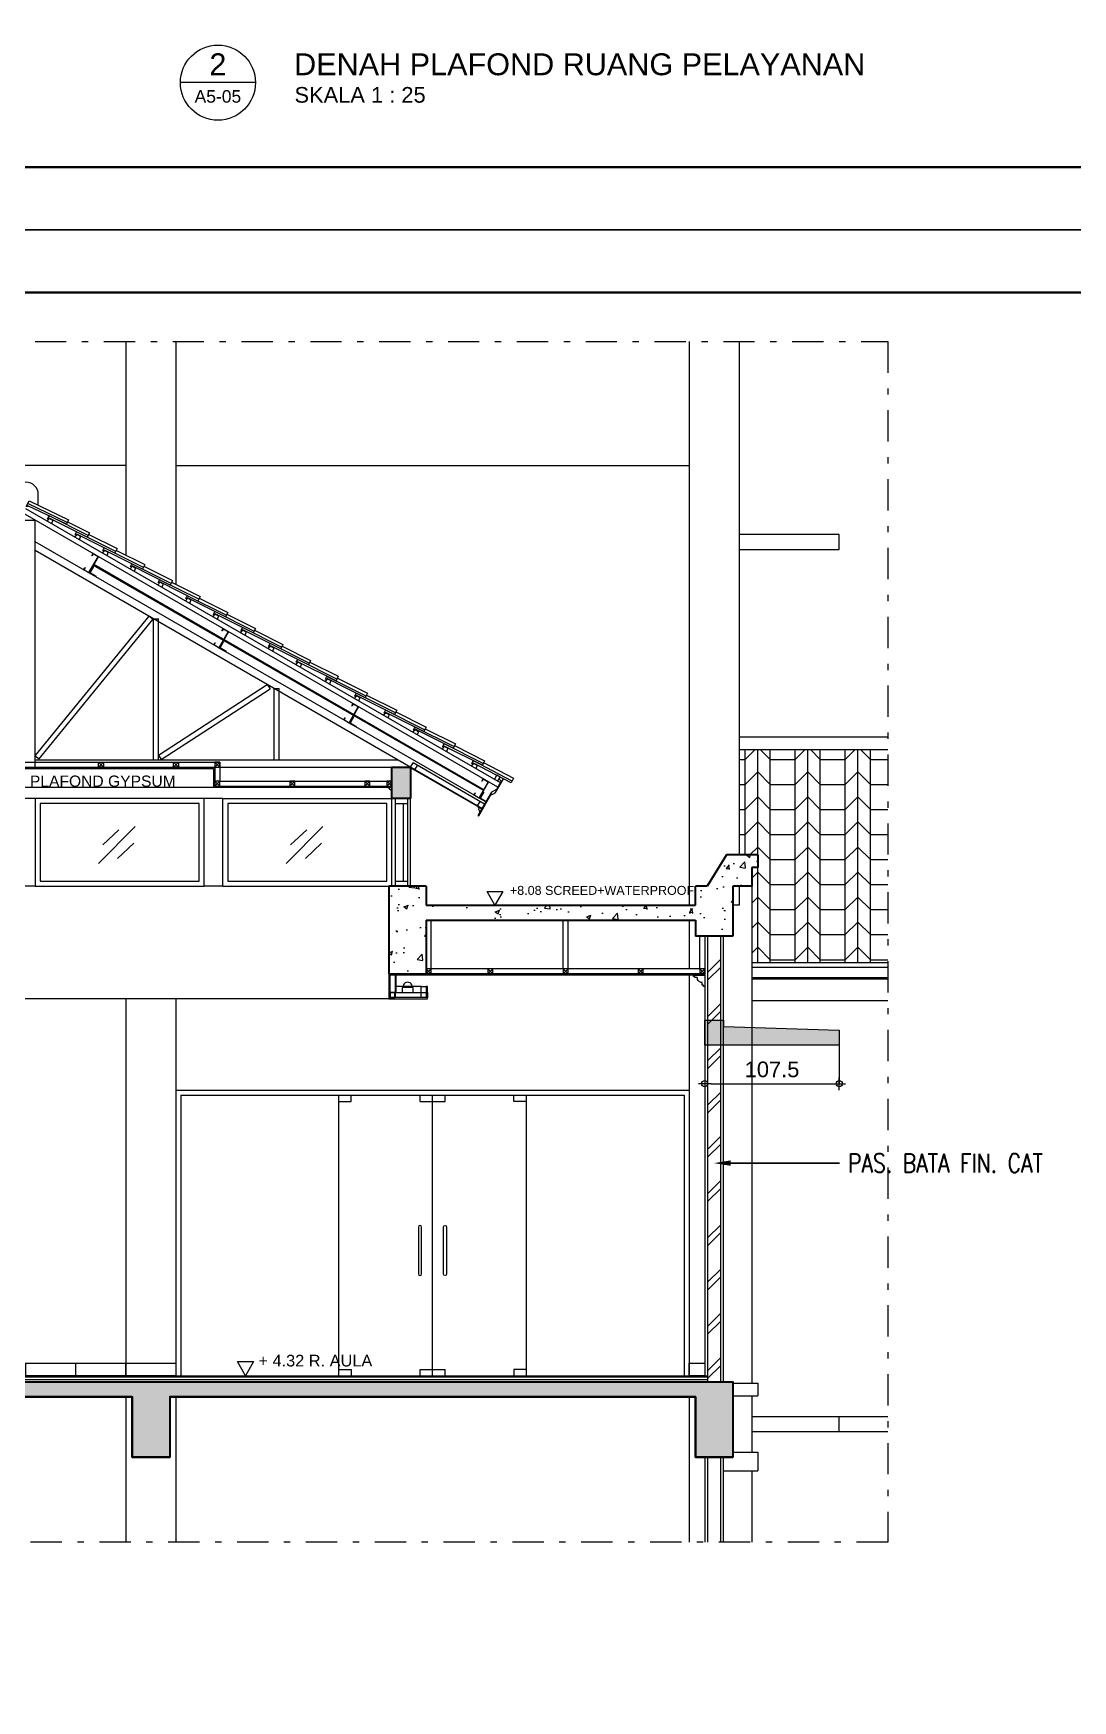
# Model space of a CAD drawing. Header units: millimetres. Extents: x -11 to 1625, y -267 to 180.
# Drawn here: x 1129.72 to 1146.33, y -125.5 to -98.86 of the extents above; entities that cross this region are included whole.
import ezdxf
from ezdxf import colors
from ezdxf.entities.mleader import LeaderData, LeaderLine
from ezdxf.enums import TextEntityAlignment as Align
from ezdxf.math import Vec2, Vec3

# ---------------------------------------------------------------- set-up
doc = ezdxf.new("R2010")
doc.units = ezdxf.units.MM
doc.linetypes.add('DASHDOT', pattern=[1, 0.5, -0.25, 0, -0.25])
for name, color, linetype, lineweight in [('0.15', 36, 'Continuous', 15), ('ars', 11, 'Continuous', 5), ('ARS DIN', 31, 'Continuous', 5), ('blk', 1, 'Continuous', 30), ('GEN', 11, 'Continuous', 5), ('GRS KOP', 1, 'Continuous', 35), ('kaca', 121, 'Continuous', 0), ('kap', 71, 'Continuous', 15), ('kop', 7, 'Continuous', 20), ('kus', 63, 'Continuous', 15), ('lan', 7, 'Continuous', 15), ('not', 7, 'Continuous', 20), ('pla', 213, 'Continuous', 15), ('sol kol', 8, 'Continuous', 0), ('tem', 5, 'Continuous', 20), ('TEXT KETERANGAN', 7, 'Continuous', 9), ('u', 6, 'Continuous', 20)]:
    doc.layers.add(name, color=color, linetype=linetype, lineweight=lineweight)
doc.styles.add('ATTR', font='romans.shx', dxfattribs={"width": 0.8, "height": 1.735066})
doc.styles.add('BARU', font='complex.shx')
doc.styles.add('S', font='SIMPLEX', dxfattribs={"width": 1.1})
doc.styles.get("Standard").update_dxf_attribs({"font": 'ARIALUNI.TTF'})
doc.linetypes.add('BATTING', pattern='A,0.0001,-0.1,[134,ltypeshp.shx,S=0.1,R=0,X=-0.1,Y=0],-0.2,[134,ltypeshp.shx,S=0.1,R=180,X=0.1,Y=0],-0.1', length=0.4001)
doc.dimstyles.new('SK 50', dxfattribs={"dimtxt": 0.25, "dimasz": 0.1, "dimexe": 0, "dimexo": 0, "dimgap": 0.1, "dimtad": 1, "dimdec": 0, "dimlfac": 50, "dimzin": 12, "dimdsep": 46, "dimtxsty": 'Standard', "dimblk": 'BULAT', "dimcen": 0.1, "dimclrd": 256, "dimclre": 256, "dimclrt": 256, "dimadec": 0, "dimazin": 3, "dimtfac": 1, "dimtdec": 0, "dimtofl": 0, "dimtmove": 0, "dimatfit": 3, "dimldrblk": 'BULAT', "dimfxl": 0, "dimtolj": 1, "dimtzin": 0, "dimlwd": -1, "dimlwe": -1, "dimarcsym": 0})

# ---------------------------------------------------------------- blocks, each defined once
blk = doc.blocks.new('kop')
at = {"layer": 'GRS KOP'}
blk.add_lwpolyline([(1, 54), (83, 54), (83, 1), (1, 1)], close=True, dxfattribs=at)
at = {"layer": 'kop', "color": 7}
for p, q in [((84, 55), (0, 55)), ((0, 0), (84, 0))]:
    blk.add_line(p, q, dxfattribs=at)
at = {"layer": 'kop', "style": 'BARU', "flags": 4}
for p, height in [((73.8, 5.4), 0.35), ((80.303, 5.382), 0.25), ((73.8, 4.9), 0.35), ((80.303, 4.882), 0.25), ((73.8, 4.4), 0.35), ((80.303, 4.382), 0.25)]:
    blk.add_attdef('-', p, '', height=height, dxfattribs=at)
at = {"layer": 'kop', "flags": 4}
for tag, p in [('AR-00', (78.057, 2.648)), ('00', (81.238, 2.647))]:
    blk.add_attdef(tag, text='', height=0.35, dxfattribs=at).set_placement(p, align=Align.MIDDLE)
blk = doc.blocks.new('Ndtpd')
blk.add_line((0.747, 0), (-0.747, 0))
blk.add_circle((0, 0), 0.747)
at = {"flags": 4}
for tag, height, p in [('NO', 0.5, (0, 0.148)), ('NOLBR', 0.3, (0, -0.398))]:
    blk.add_attdef(tag, text='', height=height, dxfattribs=at).set_placement(p, align=Align.CENTER)
for tag, p, height in [('NDTPD', (1.516, 0.148), 0.5), ('SKALA', (1.523, -0.398), 0.3)]:
    blk.add_attdef(tag, p, '', height=height, dxfattribs=at)
blk = doc.blocks.new('PEIL')
blk.add_lwpolyline([(-0.188, 0.325), (0.188, 0.325), (0, 0)], close=True)
at = {"style": 'S', "width": 1.1, "flags": 4}
blk.add_attdef('CAT', (0.265, 0.036), '', height=0.2, dxfattribs=at)
blk = doc.blocks.new('PEILA')
blk.add_lwpolyline([(-0.188, -0.325), (0.188, -0.325), (0, 0)], close=True)
at = {"style": 'S', "width": 1.1, "flags": 4}
blk.add_attdef('CAT', (0.265, -0.289), '', height=0.2, dxfattribs=at)
blk = doc.blocks.new('BULAT')
for p, q in [((-1, 0), (1, 0)), ((0, -1), (0, 1))]:
    blk.add_line(p, q)
blk.add_circle((0, 0), 0.5)
blk = doc.blocks.new('*D3187')
at = {"layer": 'Defpoints', "color": 0}
for p in [(1140.451, -115.028), (1142.601, -115.028), (1142.601, -115.644)]:
    blk.add_point(p, dxfattribs=at)
at = {"layer": 'u'}
for p, q in [((1140.451, -115.028), (1140.451, -115.644)), ((1142.601, -115.028), (1142.601, -115.644)), ((1140.551, -115.644), (1142.501, -115.644))]:
    blk.add_line(p, q, dxfattribs=at)
at = {"layer": 'u', "xscale": 0.1, "yscale": 0.1, "zscale": 0.1, "rotation": 180}
blk.add_blockref('BULAT', (1140.451, -115.644), dxfattribs=at)
at = {"layer": 'u', "xscale": 0.1, "yscale": 0.1, "zscale": 0.1}
blk.add_blockref('BULAT', (1142.601, -115.644), dxfattribs=at)
at = {"layer": 'u', "insert": (1141.526, -115.416), "char_height": 0.25, "attachment_point": 5}
blk.add_mtext('\\A1;107.5', dxfattribs=at)

msp = doc.modelspace()

# ---------------------------------------------------------------- hatches: boundary and pattern name
at = {"layer": 'ars'}
h = msp.add_hatch(dxfattribs=at)
h.set_pattern_fill('PLENTONG', color=256, scale=0.2)
h.set_pattern_definition([(90, (872.2966, -286.062), (-0.8, 2e-16), []), (90, (872.4966, -286.062), (-0.8, 2e-16), []), (90, (872.6966, -286.062), (-0.8, 2e-16), []), (45, (872.29662, -286.06196), (1e-16, 0.4), [0.2828427, -0.8485281]), (135, (872.69662, -286.06196), (-1e-16, -0.4), [0.2828427, -0.8485281]), (360, (872.69662, -286.06196), (1e-16, 0.4), [0.4, -0.4])])
h.paths.add_polyline_path([(1143.376568, -113.7094214), (1143.376568, -110.3033961), (1141.0007437, -110.3033961), (1141.0007437, -111.9881327), (1141.3007437, -111.9881327), (1141.3007437, -112.1881327), (1141.2007437, -112.1881327), (1141.2007437, -113.7094214)])
h = msp.add_hatch(dxfattribs=at)
h.set_pattern_fill('TEMBOK', color=256, scale=0.5)
h.set_pattern_definition([(45, (1112.6092, -218.82615), (-0.3535534, 0.3535534), []), (45, (1112.7342, -218.82615), (-0.3535534, 0.3535534), [])])
h.paths.add_polyline_path([(1140.5007437, -120.4081327), (1140.5007437, -113.2881327), (1140.7007437, -113.2881327), (1140.7007437, -120.4081327)])
h = msp.add_hatch(dxfattribs=at)
h.set_pattern_fill('_USER', color=256, scale=0.8, angle=90, style=0, pattern_type=0)
h.set_pattern_definition([(90, (1132.00074, -120.3081), (-0.8, 5e-17), [])])
h.paths.add_polyline_path([(1132.0007437, -120.3081327), (1123.6007437, -120.3081327), (1123.6007437, -120.1081327), (1132.0007437, -120.1081327)])
at = {"layer": 'sol kol'}
h = msp.add_hatch(color=256, dxfattribs=at)
h.dxf.hatch_style = 1
h.paths.add_polyline_path([(1135.4507437, -111.0881327), (1135.7507437, -111.0881327), (1135.7507437, -110.5881327), (1135.4507437, -110.5881327)])
h = msp.add_hatch(dxfattribs=at)
h.set_pattern_fill('AR-CONC,_O', color=256, scale=0.004)
h.set_pattern_definition([(50, (-831.40284, 322), (0.72873868, -0.06375634), [0.0762, -0.8382]), (355, (-831.40284, 322), (-0.1409713, 0.76422657), [0.06096, -0.67056]), (100.451, (-831.3421, 321.9947), (0.58777, 0.70046675), [0.06476, -0.71236]), (46.1842, (-831.4028, 322.2032), (1.08431616, -0.1681693), [0.1143, -1.2573]), (96.6356, (-831.3125, 322.1892), (0.94961694, 0.9897022), [0.09714, -1.06854]), (351.184, (-831.4028, 322.2032), (0.9496184, 0.9897005), [0.09144, -1.00584]), (21, (-831.30124, 322.1524), (0.60645952, -0.40906207), [0.0762, -0.8382]), (326, (-831.30124, 322.1524), (0.2472081, 0.73675186), [0.06096, -0.67056]), (71.4514, (-831.2507, 322.1183), (0.85366596, 0.32769143), [0.06476, -0.71236]), (37.5, (-831.40284, 322), (0.012354413, 0.338220155), [0, -0.662432, 0, -0.68072, 0, -0.6731]), (7.5, (-831.40284, 322), (0.26727865, 0.4007223), [0, -0.388112, 0, -0.647192, 0, -0.25654]), (327.5, (-831.6294, 322), (0.54236238, -0.022914976), [0, -0.254, 0, -0.79248, 0, -1.05156]), (317.5, (-831.731, 322), (0.59251673, 0.10170596), [0, -0.3302, 0, -0.526288, 0, -0.74676])])
h.paths.add_polyline_path([(1140.9007437, -112.4881327), (1141.2007437, -112.4881327), (1141.2007437, -112.1881327), (1141.3007437, -112.1881327), (1141.3007437, -111.9881327), (1140.8007437, -111.9881327), (1140.4882437, -112.4881327), (1140.3007437, -112.4881327), (1140.3007437, -112.7881327), (1136.0007437, -112.7881327), (1136.0007437, -112.4881327), (1135.4007437, -112.4881327), (1135.4007437, -113.8881327), (1136.0007437, -113.8881327), (1136.0007437, -113.0281327), (1140.3007437, -113.0281327), (1140.3007437, -113.2881327), (1140.9007437, -113.2881327)])
h = msp.add_hatch(color=256, dxfattribs=at)
h.dxf.hatch_style = 1
h.paths.add_polyline_path([(1140.7507437, -115.0281327), (1140.4507437, -115.0281327), (1140.4507437, -114.6281327), (1140.7507437, -114.6281327), (1140.7507437, -114.7281327), (1142.6007437, -114.7881327), (1142.6007437, -115.0281327)])
h = msp.add_hatch(dxfattribs=at)
h.set_pattern_fill('AR-CONC,_O', color=256, scale=0.004)
h.set_pattern_definition([(50, (1118.30074, -121.60813), (0.728739, -0.063756), [0.0762, -0.8382]), (355, (1118.30074, -121.6081), (-0.140971, 0.764227), [0.06096, -0.67056]), (100.451, (1118.3615, -121.61345), (0.58777, 0.700467), [0.06476, -0.71236]), (46.184, (1118.3007, -121.4049), (1.084316, -0.16817), [0.1143, -1.2573]), (96.6356, (1118.3911, -121.4189), (0.949617, 0.9897), [0.09714, -1.06854]), (351.184, (1118.3007, -121.4049), (0.94962, 0.9897), [0.09144, -1.00584]), (21, (1118.40234, -121.45573), (0.60646, -0.409062), [0.0762, -0.8382]), (326, (1118.40234, -121.4557), (0.247208, 0.736752), [0.06096, -0.67056]), (71.4514, (1118.4529, -121.4898), (0.853666, 0.327691), [0.06476, -0.71236]), (37.5, (1118.30074, -121.60813), (0.0123544, 0.3382202), [0, -0.662432, 0, -0.68072, 0, -0.6731]), (7.5, (1118.30074, -121.60813), (0.2672787, 0.4007223), [0, -0.388112, 0, -0.647192, 0, -0.25654]), (327.5, (1118.07418, -121.60813), (0.5423624, -0.022915), [0, -0.254, 0, -0.79248, 0, -1.05156]), (317.5, (1117.97258, -121.60813), (0.592517, 0.101706), [0, -0.3302, 0, -0.526288, 0, -0.74676])])
h.paths.add_polyline_path([(1118.9007437, -120.6481327), (1118.9007437, -121.6081327), (1118.3007437, -121.6081327), (1118.3007437, -120.4081327), (1140.9007437, -120.4081327), (1140.9007437, -121.6081327), (1140.3007437, -121.6081327), (1140.3007437, -120.6481327), (1131.9007437, -120.6481327), (1131.9007437, -121.6081327), (1131.3007437, -121.6081327), (1131.3007437, -120.6481327), (1127.9007437, -120.6481327), (1127.9007437, -121.6081327), (1127.3007437, -121.6081327), (1127.3007437, -120.6481327)])

# ---------------------------------------------------------------- linework, layer by layer
at = {"layer": '0.15'}
for p, q in [((1135.5207437, -114.1881327), (1135.5207437, -113.8881327)), ((1135.4007437, -114.2881327), (1123.8007437, -114.2881327))]:
    msp.add_line(p, q, dxfattribs=at)
for points in [[(1135.4007437, -113.8881327), (1135.4007437, -114.2881327), (1135.9963217, -114.2881327), (1136.0207437, -114.2881327), (1136.0207437, -114.0881327), (1135.9963217, -114.0881327)], [(1135.9163217, -114.0881327), (1135.5007437, -114.0881327)]]:
    msp.add_lwpolyline(points, dxfattribs=at)
msp.add_lwpolyline([(1135.6127017, -114.1881327), (1135.7907886, -114.1881327), (1135.7907886, -114.1043382), (1135.6127017, -114.1043382)], close=True, dxfattribs=at)
msp.add_arc((1135.7036844, -114.0940327), 0.0732235, 351.90926617, 188.09073383, dxfattribs=at)
at = {"layer": 'ars'}
for p, q in [((1130.686454, -107.3432569), (1136.9258206, -110.9455569)), ((1130.678454, -107.3571133), (1136.9178206, -110.9594133)), ((1136.8867437, -111.2532402), (1135.7507437, -110.5973703)), ((1140.4507437, -113.9081327), (1135.4007437, -113.9081327)), ((1141.2007437, -113.9622565), (1143.376568, -113.9622565)), ((1141.2007437, -113.9670129), (1143.376568, -113.9670129)), ((1140.9007437, -120.4281327), (1141.3007437, -120.4281327)), ((1140.9007437, -120.6281327), (1141.3007437, -120.6281327)), ((1141.3007437, -120.4281327), (1141.3007437, -120.6281327))]:
    msp.add_line(p, q, dxfattribs=at)
for points in [[(1129.9409276, -106.6564835), (1129.9795878, -106.6095219), (1130.0315494, -106.6395219), (1130.0102096, -106.6964835)], [(1130.3825132, -106.9114331), (1130.4211735, -106.8644715), (1130.473135, -106.8944715), (1130.4517952, -106.9514331)], [(1130.8240988, -107.1663826), (1130.8627591, -107.1194211), (1130.9147206, -107.1494211), (1130.8933809, -107.2063826)], [(1131.2656845, -107.4213322), (1131.3043447, -107.3743707), (1131.3563062, -107.4043707), (1131.3349665, -107.4613322)], [(1131.7072701, -107.6762818), (1131.7459304, -107.6293203), (1131.7978919, -107.6593203), (1131.7765521, -107.7162818)], [(1132.1488557, -107.9312314), (1132.187516, -107.8842699), (1132.2394775, -107.9142699), (1132.2181378, -107.9712314)], [(1132.5904413, -108.186181), (1132.6291016, -108.1392194), (1132.6810631, -108.1692194), (1132.6597234, -108.226181)], [(1133.032027, -108.4411305), (1133.0706872, -108.394169), (1133.1226488, -108.424169), (1133.101309, -108.4811305)], [(1133.4736126, -108.6960801), (1133.5122729, -108.6491186), (1133.5642344, -108.6791186), (1133.5428946, -108.7360801)], [(1133.9151982, -108.9510297), (1133.9538585, -108.9040682), (1134.00582, -108.9340682), (1133.9844803, -108.9910297)], [(1134.3827646, -109.2209793), (1134.4214249, -109.1740178), (1134.4733864, -109.2040178), (1134.4520467, -109.2609793)], [(1134.850331, -109.4909289), (1134.8889913, -109.4439674), (1134.9409528, -109.4739674), (1134.919613, -109.5309289)], [(1135.3178974, -109.7608785), (1135.3565577, -109.7139169), (1135.4085192, -109.7439169), (1135.3871794, -109.8008785)], [(1135.7854638, -110.030828), (1135.824124, -109.9838665), (1135.8760856, -110.0138665), (1135.8547458, -110.070828)], [(1136.2530302, -110.3007776), (1136.2916904, -110.2538161), (1136.343652, -110.2838161), (1136.3223122, -110.3407776)], [(1136.7205966, -110.5707272), (1136.7592568, -110.5237657), (1136.8112183, -110.5537657), (1136.7898786, -110.6107272)], [(1123.7507437, -110.9081327), (1126.6007437, -110.9081327), (1126.6007437, -110.6081327), (1132.6007437, -110.6081327), (1132.6007437, -110.9081327), (1135.4507437, -110.9081327)], [(1126.6007437, -110.9081327), (1132.6007437, -110.9081327)], [(1140.5007437, -122.9681646), (1140.5007437, -121.6081327), (1140.7007437, -121.6081327), (1140.7007437, -122.9681646)]]:
    msp.add_lwpolyline(points, dxfattribs=at)
for points in [[(1130.6714377, -107.3784659), (1130.6766339, -107.3814659, -0.4142135624), (1130.67883, -107.389662), (1130.63083, -107.4728005, 0.4142135624), (1130.6330262, -107.4809966), (1130.7161646, -107.5289966, -0.4142135624), (1130.7183608, -107.5371928), (1130.7153608, -107.5423889), (1130.6114377, -107.4823889)], [(1132.7498987, -108.5784659), (1132.7550949, -108.5814659, -0.4142135624), (1132.757291, -108.589662), (1132.709291, -108.6728005, 0.4142135624), (1132.7114872, -108.6809966), (1132.7946256, -108.7289966, -0.4142135624), (1132.7968218, -108.7371928), (1132.7938218, -108.7423889), (1132.6898987, -108.6823889)], [(1134.8283597, -109.7784659), (1134.8335558, -109.7814659, -0.4142135624), (1134.835752, -109.789662), (1134.787752, -109.8728005, 0.4142135624), (1134.7899481, -109.8809966), (1134.8730866, -109.9289966, -0.4142135624), (1134.8752827, -109.9371928), (1134.8722827, -109.9423889), (1134.7683597, -109.8823889)], [(1136.837868, -111.3658953), (1137.037868, -111.0194851, 0.4142135624), (1137.0515283, -111.0158248, 0.296440068), (1137.094045, -110.9941838), (1137.1027052, -110.9991838), (1137.1077052, -110.9905236), (1137.2327052, -110.7740172), (1137.1807437, -110.7440172), (1137.1679398, -110.7781941), (1137.199045, -110.8123185), (1137.1225065, -110.944887), (1137.0407437, -110.9865043), (1136.8257437, -111.3588953)], [(1136.9068206, -110.9784659), (1136.9120168, -110.9814659, -0.4142135624), (1136.9142129, -110.989662), (1136.8662129, -111.0728005, 0.4142135624), (1136.8684091, -111.0809966), (1136.9515475, -111.1289966, -0.4142135624), (1136.9537437, -111.1371928), (1136.9507437, -111.1423889), (1136.8468206, -111.0823889)]]:
    msp.add_lwpolyline(points, format="xyb", close=True, dxfattribs=at)
msp.add_lwpolyline([(1140.5007437, -120.4081327), (1140.5007437, -113.2881327), (1140.7007437, -113.2881327), (1140.7007437, -120.4081327)], close=True, dxfattribs=at)
at = {"layer": 'ARS DIN', "linetype": 'BATTING', "ltscale": 0.1}
msp.add_line((1123.5707437, -120.3688096), (1140.5007437, -120.3688096), dxfattribs=at)
at = {"layer": 'blk'}
for p, q in [((1140.8007437, -111.9881327), (1140.4882437, -112.4881327)), ((1141.3007437, -111.9881327), (1140.8007437, -111.9881327)), ((1141.3007437, -111.9881327), (1141.3007437, -112.1881327)), ((1141.3007437, -112.1881327), (1141.2007437, -112.1881327)), ((1141.2007437, -112.1881327), (1141.2007437, -112.4881327)), ((1135.4007437, -112.4881327), (1135.4007437, -113.8881327)), ((1136.0007437, -112.4881327), (1135.4007437, -112.4881327)), ((1136.0007437, -112.4881327), (1136.0007437, -112.7881327)), ((1140.3007437, -112.7881327), (1140.3007437, -112.4881327)), ((1140.4882437, -112.4881327), (1140.3007437, -112.4881327)), ((1140.9007437, -112.4881327), (1140.9007437, -113.2881327)), ((1141.2007437, -112.4881327), (1140.9007437, -112.4881327)), ((1136.0007437, -112.7881327), (1140.3007437, -112.7881327)), ((1136.0007437, -113.0281327), (1140.3007437, -113.0281327)), ((1136.0007437, -113.0281327), (1136.0007437, -113.8881327)), ((1140.3007437, -113.0281327), (1140.3007437, -113.2881327)), ((1140.9007437, -113.2881327), (1140.3007437, -113.2881327)), ((1135.4007437, -113.8881327), (1136.0007437, -113.8881327)), ((1118.3007437, -120.4081327), (1140.9007437, -120.4081327)), ((1127.9007437, -120.6481327), (1131.3007437, -120.6481327)), ((1131.3007437, -120.6481327), (1131.3007437, -121.6081327)), ((1131.9007437, -120.6481327), (1131.9007437, -121.6081327)), ((1131.9007437, -120.6481327), (1140.3007437, -120.6481327)), ((1140.3007437, -120.6481327), (1140.3007437, -121.6081327)), ((1140.9007437, -120.4081327), (1140.9007437, -121.6081327)), ((1131.3007437, -121.6081327), (1131.9007437, -121.6081327)), ((1140.3007437, -121.6081327), (1140.9007437, -121.6081327))]:
    msp.add_line(p, q, dxfattribs=at)
msp.add_lwpolyline([(1135.7507437, -111.0881327), (1135.4507437, -111.0881327), (1135.4507437, -110.5881327), (1135.7507437, -110.5881327)], close=True, dxfattribs=at)
msp.add_lwpolyline([(1118.9007437, -120.6481327), (1118.9007437, -121.6081327), (1118.3007437, -121.6081327), (1118.3007437, -120.4081327), (1140.9007437, -120.4081327), (1140.9007437, -121.6081327), (1140.3007437, -121.6081327), (1140.3007437, -120.6481327), (1131.9007437, -120.6481327), (1131.9007437, -121.6081327), (1131.3007437, -121.6081327), (1131.3007437, -120.6481327), (1127.9007437, -120.6481327), (1127.9007437, -121.6081327), (1127.3007437, -121.6081327), (1127.3007437, -120.6481327), (1118.9007437, -120.6481327)], dxfattribs=at)
at = {"layer": 'GEN', "color": 11}
for p, q in [((1130.261996, -106.6770619), (1129.6304812, -106.3750866)), ((1130.5973111, -106.884669), (1129.9713535, -106.5713368)), ((1131.0388967, -107.1396186), (1130.4129391, -106.8262864)), ((1131.4804823, -107.3945682), (1130.8545247, -107.081236)), ((1131.922068, -107.6495178), (1131.2961103, -107.3361856)), ((1132.3636536, -107.9044673), (1131.737696, -107.5911352)), ((1132.8052392, -108.1594169), (1132.1792816, -107.8460848)), ((1133.2468248, -108.4143665), (1132.6208672, -108.1010343)), ((1133.6884105, -108.6693161), (1133.0624528, -108.3559839)), ((1134.1299961, -108.9242657), (1133.5040385, -108.6109335)), ((1134.5715817, -109.1792153), (1133.9456241, -108.8658831)), ((1135.0391481, -109.4491648), (1134.4131905, -109.1358327)), ((1135.5067145, -109.7191144), (1134.8807569, -109.4057823)), ((1135.9742809, -109.989064), (1135.3483233, -109.6757318)), ((1136.442459, -110.2579541), (1135.8165014, -109.9446219)), ((1136.9101569, -110.5276759), (1136.2841992, -110.2143437)), ((1137.373474, -110.8075832), (1136.7525763, -110.4843402))]:
    msp.add_line(p, q, dxfattribs=at)
for points in [[(1129.6520509, -106.3299784), (1130.2835656, -106.6319537), (1130.2490542, -106.7041268), (1129.6355827, -106.4107793), (1129.6269548, -106.4288226), (1129.6089116, -106.4201948), (1129.6520509, -106.3299784)], [(1130.2682286, -106.6640277), (1130.619692, -106.8399578), (1130.5838826, -106.9114958), (1129.9758094, -106.607116), (1129.9668571, -106.6250005), (1129.9489726, -106.6160481), (1129.9713535, -106.5713368)], [(1130.6061198, -106.8670715), (1131.0612776, -107.0949073), (1131.0254682, -107.1664454), (1130.4173951, -106.8620655), (1130.4084427, -106.87995), (1130.3905582, -106.8709977), (1130.4129391, -106.8262864)], [(1131.0477054, -107.1220211), (1131.5028632, -107.3498569), (1131.4670538, -107.4213949), (1130.8589807, -107.1170151), (1130.8500283, -107.1348996), (1130.8321438, -107.1259473), (1130.8545247, -107.081236)], [(1131.489291, -107.3769707), (1131.9444488, -107.6048065), (1131.9086394, -107.6763445), (1131.3005663, -107.3719647), (1131.291614, -107.3898492), (1131.2737295, -107.3808969), (1131.2961103, -107.3361856)], [(1131.9308767, -107.6319202), (1132.3860345, -107.8597561), (1132.3502251, -107.9312941), (1131.7421519, -107.6269143), (1131.7331996, -107.6447988), (1131.7153151, -107.6358464), (1131.737696, -107.5911352)], [(1132.3724623, -107.8868698), (1132.8276201, -108.1147057), (1132.7918107, -108.1862437), (1132.1837376, -107.8818639), (1132.1747852, -107.8997484), (1132.1569007, -107.890796), (1132.1792816, -107.8460848)], [(1132.8140479, -108.1418194), (1133.2692057, -108.3696553), (1133.2333963, -108.4411933), (1132.6253232, -108.1368134), (1132.6163709, -108.1546979), (1132.5984863, -108.1457456), (1132.6208672, -108.1010343)], [(1133.2556335, -108.396769), (1133.7107913, -108.6246048), (1133.6749819, -108.6961428), (1133.0669088, -108.391763), (1133.0579565, -108.4096475), (1133.040072, -108.4006952), (1133.0624528, -108.3559839)], [(1133.6972192, -108.6517186), (1134.152377, -108.8795544), (1134.1165676, -108.9510924), (1133.5084945, -108.6467126), (1133.4995421, -108.6645971), (1133.4816576, -108.6556448), (1133.5040385, -108.6109335)], [(1134.1388048, -108.9066682), (1134.5939626, -109.134504), (1134.5581532, -109.206042), (1133.9500801, -108.9016622), (1133.9411277, -108.9195467), (1133.9232432, -108.9105943), (1133.9456241, -108.8658831)], [(1134.5795919, -109.163213), (1135.061529, -109.4044536), (1135.0257196, -109.4759916), (1134.4176465, -109.1716118), (1134.4086941, -109.1894963), (1134.3908096, -109.1805439), (1134.4131905, -109.1358327)], [(1135.0471583, -109.4331626), (1135.5290954, -109.6744032), (1135.493286, -109.7459412), (1134.8852129, -109.4415614), (1134.8762605, -109.4594459), (1134.858376, -109.4504935), (1134.8807569, -109.4057823)], [(1135.5147247, -109.7031121), (1135.9966618, -109.9443527), (1135.9608524, -110.0158908), (1135.3527792, -109.7115109), (1135.3438269, -109.7293954), (1135.3259424, -109.7204431), (1135.3483233, -109.6757318)], [(1135.9828888, -109.9719952), (1136.4648399, -110.2132428), (1136.4290305, -110.2847808), (1135.8209574, -109.980401), (1135.812005, -109.9982855), (1135.7941205, -109.9893331), (1135.8165014, -109.9446219)], [(1136.4505867, -110.2417171), (1136.9325377, -110.4829647), (1136.8967283, -110.5545027), (1136.2886552, -110.2501229), (1136.2797029, -110.2680074), (1136.2618184, -110.259055), (1136.2841992, -110.2143437)], [(1136.9171727, -110.5136601), (1137.3965628, -110.7632334), (1137.3596207, -110.8341931), (1136.7564629, -110.5201856), (1136.7472274, -110.5379256), (1136.7294875, -110.5286901), (1136.7525763, -110.4843402)]]:
    msp.add_lwpolyline(points, dxfattribs=at)
at = {"layer": 'kaca'}
for points in [[(1131.3469501, -111.53151), (1130.7602843, -112.1259398)], [(1131.0894927, -111.5863156), (1130.8320353, -111.8266171)], [(1134.3469501, -111.53151), (1133.7602843, -112.1259398)], [(1134.0894927, -111.5863156), (1133.8320353, -111.8266171)], [(1131.3258473, -111.8013218), (1131.0683898, -112.0458389)], [(1134.3258473, -111.8013218), (1134.0683898, -112.0458389)]]:
    msp.add_lwpolyline(points, dxfattribs=at)
at = {"layer": 'kap'}
for p, q in [((1129.8007437, -106.4010797), (1129.8007437, -106.231375)), ((1137.144045, -110.9075813), (1129.5607437, -106.5293603)), ((1137.184045, -110.8382993), (1129.6007437, -106.4600782)), ((1129.4507437, -106.6390568), (1129.7507437, -106.6390568)), ((1129.7507437, -110.5881327), (1129.7507437, -106.6390568)), ((1136.9507437, -111.1423889), (1129.7507437, -106.985467)), ((1136.8907437, -111.246312), (1129.7507437, -107.124031)), ((1129.7507437, -110.4048337), (1131.569553, -108.1741211)), ((1129.8127463, -110.4553874), (1131.6315555, -108.2246748)), ((1131.569553, -108.1741211), (1131.6315555, -108.2246748)), ((1131.6414617, -110.4681327), (1131.6414617, -108.2156376)), ((1131.6414617, -108.2156376), (1131.7214617, -108.2156376)), ((1131.7214617, -110.4681327), (1131.7214617, -108.2156376)), ((1131.7214617, -110.3944797), (1133.460319, -109.2657553)), ((1131.7650191, -110.4615822), (1133.5038765, -109.3328578)), ((1133.460319, -109.2657553), (1133.5038765, -109.3328578)), ((1133.5721796, -110.4681327), (1133.5721796, -109.3303381)), ((1133.5721796, -109.3303381), (1133.6521796, -109.3303381)), ((1133.6521796, -110.4681327), (1133.6521796, -109.3303381)), ((1141.0007437, -110.1033961), (1143.376568, -110.1033961)), ((1129.7507437, -110.4048337), (1129.8127463, -110.4553874)), ((1129.7507437, -110.4681327), (1135.5428976, -110.4681327)), ((1131.7214617, -110.3944797), (1131.7650191, -110.4615822)), ((1135.7507437, -110.5881327), (1135.7907437, -110.5188506)), ((1136.9307437, -111.1770299), (1135.7907437, -110.5188506)), ((1141.0007437, -110.3033961), (1143.376568, -110.3033961)), ((1123.4507437, -110.5881327), (1135.7507437, -110.5881327)), ((1135.8200257, -110.6281327), (1135.8600257, -110.5588506)), ((1137.0887822, -110.7832993), (1137.1287822, -110.7140172)), ((1137.1807437, -110.7440172), (1137.1287822, -110.7140172)), ((1137.1407437, -110.8132993), (1137.1807437, -110.7440172)), ((1136.8214617, -111.206312), (1136.8614617, -111.1370299)), ((1141.2007437, -113.7094214), (1143.376568, -113.7094214)), ((1141.2007437, -113.7803812), (1143.376568, -113.7803812)), ((1141.2007437, -113.9453718), (1143.376568, -113.9453718)), ((1141.2007437, -114.3120833), (1143.376568, -114.3120833))]:
    msp.add_line(p, q, dxfattribs=at)
for points in [[(1130.5488189, -107.4000479), (1130.5311189, -107.4307052), (1130.609754, -107.4761052), (1130.755154, -107.224265), (1130.6765189, -107.178865), (1130.6588189, -107.2095223), (1130.6548352, -107.2072223), (1130.6748352, -107.1725813), (1130.7614377, -107.2225813), (1130.6114377, -107.4823889), (1130.5248352, -107.4323889), (1130.5448352, -107.3977479)], [(1132.6272799, -108.6000479), (1132.6095799, -108.6307052), (1132.688215, -108.6761052), (1132.833615, -108.424265), (1132.7549799, -108.378865), (1132.7372799, -108.4095223), (1132.7332962, -108.4072223), (1132.7532962, -108.3725813), (1132.8398987, -108.4225813), (1132.6898987, -108.6823889), (1132.6032962, -108.6323889), (1132.6232962, -108.5977479)], [(1134.7057408, -109.8000479), (1134.6880408, -109.8307052), (1134.766676, -109.8761052), (1134.912076, -109.624265), (1134.8334408, -109.578865), (1134.8157408, -109.6095223), (1134.8117571, -109.6072223), (1134.8317571, -109.5725813), (1134.9183597, -109.6225813), (1134.7683597, -109.8823889), (1134.6817571, -109.8323889), (1134.7017571, -109.7977479)], [(1136.7842018, -111.0000479), (1136.7665018, -111.0307052), (1136.8451369, -111.0761052), (1136.9905369, -110.824265), (1136.9119018, -110.778865), (1136.8942018, -110.8095223), (1136.8902181, -110.8072223), (1136.9102181, -110.7725813), (1136.9968206, -110.8225813), (1136.8468206, -111.0823889), (1136.7602181, -111.0323889), (1136.7802181, -110.9977479)]]:
    msp.add_lwpolyline(points, close=True, dxfattribs=at)
msp.add_arc((1129.6007437, -106.231375), 0.2, 0, 180, dxfattribs=at)
at = {"layer": 'kus'}
for p, q in [((1129.7507437, -111.0881327), (1129.4507437, -111.0881327)), ((1132.7507437, -111.0881327), (1132.4507437, -111.0881327)), ((1132.7507437, -112.4881327), (1132.7507437, -111.0881327)), ((1132.7507437, -111.0881327), (1135.4507437, -111.0881327)), ((1135.4507437, -112.4881327), (1135.4507437, -111.0881327)), ((1135.5007437, -111.0881327), (1135.5007437, -112.4881327)), ((1135.5007437, -111.1681327), (1135.7007437, -111.1681327)), ((1135.6307437, -111.1681327), (1135.6307437, -112.4081327)), ((1135.7007437, -111.0881327), (1135.7007437, -112.4881327)), ((1135.7507437, -112.4881327), (1135.7507437, -111.0881327)), ((1135.5007437, -112.4081327), (1135.7007437, -112.4081327)), ((1129.7507437, -112.4881327), (1129.4507437, -112.4881327)), ((1132.7507437, -112.4881327), (1132.4507437, -112.4881327)), ((1132.7507437, -112.4881327), (1135.4007437, -112.4881327)), ((1132.0007437, -115.7481327), (1140.2007437, -115.7481327)), ((1132.0807437, -115.8281327), (1132.0807437, -120.3081327)), ((1132.0807437, -115.8281327), (1140.1207437, -115.8281327)), ((1134.6007437, -120.3081327), (1134.6007437, -115.8281327)), ((1134.8007437, -115.9281327), (1134.8007437, -115.8281327)), ((1135.9007437, -115.9281327), (1135.9007437, -115.8281327)), ((1136.1007437, -120.3081327), (1136.1007437, -115.8281327)), ((1136.3007437, -115.9281327), (1136.3007437, -115.8281327)), ((1137.4007437, -115.9281327), (1137.4007437, -115.8281327)), ((1137.6007437, -120.3081327), (1137.6007437, -115.8281327)), ((1140.1207437, -115.8281327), (1140.1207437, -120.3081327)), ((1134.6007437, -115.9281327), (1134.8007437, -115.9281327)), ((1135.9007437, -115.9281327), (1136.3007437, -115.9281327)), ((1137.6007437, -115.9281327), (1137.4007437, -115.9281327)), ((1134.6007437, -120.2081327), (1134.8007437, -120.2081327)), ((1134.8007437, -120.2081327), (1134.8007437, -120.3081327)), ((1135.9007437, -120.2081327), (1136.3007437, -120.2081327)), ((1135.9007437, -120.3081327), (1135.9007437, -120.2081327)), ((1136.3007437, -120.3081327), (1136.3007437, -120.2081327)), ((1137.6007437, -120.2081327), (1137.4007437, -120.2081327)), ((1137.4007437, -120.2081327), (1137.4007437, -120.3081327))]:
    msp.add_line(p, q, dxfattribs=at)
for points in [[(1129.7507437, -111.0881327), (1129.7507437, -112.4881327), (1132.4507437, -112.4881327), (1132.4507437, -111.0881327)], [(1129.8307437, -111.1681327), (1129.8307437, -112.4081327), (1132.3707437, -112.4081327), (1132.3707437, -111.1681327)], [(1132.8307437, -111.1681327), (1132.8307437, -112.4081327), (1135.3707437, -112.4081327), (1135.3707437, -111.1681327)]]:
    msp.add_lwpolyline(points, close=True, dxfattribs=at)
for points in [[(1135.9257437, -117.9331327, 1), (1135.8757437, -117.9331327), (1135.8757437, -118.6831327, 1), (1135.9257437, -118.6831327)], [(1136.2757437, -117.9331327, -1), (1136.3257437, -117.9331327), (1136.3257437, -118.6831327, -1), (1136.2757437, -118.6831327)]]:
    msp.add_lwpolyline(points, format="xyb", close=True, dxfattribs=at)
at = {"layer": 'lan'}
for p, q in [((1131.2007437, -105.7681327), (1128.0007437, -105.7681327)), ((1132.0007437, -105.7681327), (1140.2007437, -105.7681327)), ((1142.6007437, -106.8681327), (1141.0007437, -106.8681327)), ((1142.6007437, -107.1081327), (1142.6007437, -106.8681327)), ((1141.0007437, -107.1081327), (1142.6007437, -107.1081327)), ((1141.0007437, -112.4881327), (1141.0007437, -112.7881327)), ((1141.0007437, -112.4881327), (1141.0007437, -112.7881327)), ((1141.0007437, -112.7881327), (1140.9007437, -112.7881327)), ((1123.5707437, -120.3081327), (1140.5007437, -120.3081327)), ((1123.5707437, -120.3281327), (1140.5007437, -120.3281327)), ((1141.2007437, -120.9581327), (1143.376568, -120.9581327)), ((1141.2007437, -121.1981327), (1143.376568, -121.1981327)), ((1142.6007437, -121.1981327), (1142.6007437, -120.9581327))]:
    msp.add_line(p, q, dxfattribs=at)
for points in [[(1135.3974104, -110.921466), (1135.3974104, -110.9147993), (1135.3907437, -110.9147993), (1135.3907437, -110.9081327), (1135.4507437, -110.9081327), (1135.4507437, -110.9681327), (1135.444077, -110.9681327), (1135.444077, -110.961466), (1135.4374104, -110.961466), (1135.4374104, -110.9481327, -0.4142135624), (1135.4107437, -110.921466)], [(1136.833889, -111.2381205), (1136.8372223, -111.232347), (1136.8314488, -111.2290137), (1136.8347822, -111.2232402), (1136.8867437, -111.2532402), (1136.8567437, -111.3052017), (1136.8509702, -111.3018684), (1136.8543035, -111.2960948), (1136.84853, -111.2927615), (1136.8551967, -111.2812145, -0.4142135624), (1136.845436, -111.2447872)], [(1140.2907437, -113.9481327), (1140.2907437, -113.9281327), (1140.2707437, -113.9281327), (1140.2707437, -113.9081327), (1140.4507437, -113.9081327), (1140.4507437, -114.0881327), (1140.4307437, -114.0881327), (1140.4307437, -114.0681327), (1140.4107437, -114.0681327), (1140.4107437, -114.0281327, -0.4142135624), (1140.3307437, -113.9481327)]]:
    msp.add_lwpolyline(points, format="xyb", close=True, dxfattribs=at)
for points in [[(1132.0007437, -120.3081327), (1123.6007437, -120.3081327), (1123.6007437, -120.1081327), (1132.0007437, -120.1081327)], [(1140.4507437, -120.3081327), (1140.2007437, -120.3081327), (1140.2007437, -120.1081327), (1140.4507437, -120.1081327)]]:
    msp.add_lwpolyline(points, close=True, dxfattribs=at)
at = {"layer": 'not', "linetype": 'DASHDOT'}
msp.add_lwpolyline([(1143.376568, -122.9681646), (1116.548184, -122.9681646), (1116.548184, -103.7838719), (1143.376568, -103.7838719)], close=True, dxfattribs=at)
at = {"layer": 'pla'}
for p, q in [((1140.4507437, -113.8881327), (1135.4207437, -113.8881327)), ((1135.4207437, -113.8881327), (1135.4207437, -114.2681327)), ((1135.5007437, -113.8881327), (1135.5007437, -114.2681327)), ((1140.4507437, -113.8081327), (1136.0007437, -113.8081327))]:
    msp.add_line(p, q, dxfattribs=at)
for points in [[(1123.7507437, -110.8081327), (1126.5007437, -110.8081327), (1126.5007437, -110.5081327), (1132.7007437, -110.5081327), (1132.7007437, -110.8081327), (1135.4507437, -110.8081327)], [(1130.7607437, -110.5081327), (1130.8407437, -110.5881327)], [(1130.7607437, -110.5881327), (1130.8407437, -110.5081327)], [(1131.9607437, -110.5081327), (1132.0407437, -110.5881327)], [(1131.9607437, -110.5881327), (1132.0407437, -110.5081327)], [(1132.6207437, -110.5081327), (1132.7007437, -110.5881327)], [(1132.6207437, -110.5881327), (1132.7007437, -110.5081327)], [(1123.7507437, -110.8881327), (1126.5807437, -110.8881327), (1126.5807437, -110.5881327), (1132.6207437, -110.5881327), (1132.6207437, -110.8881327), (1135.4507437, -110.8881327)], [(1132.6207437, -110.8081327), (1132.7007437, -110.8881327)], [(1132.6207437, -110.8881327), (1132.7007437, -110.8081327)], [(1133.8207437, -110.8081327), (1133.9007437, -110.8881327)], [(1133.8207437, -110.8881327), (1133.9007437, -110.8081327)], [(1135.0207437, -110.8081327), (1135.1007437, -110.8881327)], [(1135.0207437, -110.8881327), (1135.1007437, -110.8081327)], [(1135.3707437, -110.8081327), (1135.4507437, -110.8881327)], [(1135.3707437, -110.8881327), (1135.4507437, -110.8081327)], [(1136.0807437, -113.8081327), (1136.0807437, -113.0281327)], [(1138.1857437, -113.8081327), (1138.1857437, -113.0281327)], [(1138.2657437, -113.8081327), (1138.2657437, -113.0281327)], [(1140.3707437, -113.8081327), (1140.3707437, -113.2881327)], [(1136.0007437, -113.8081327), (1136.0807437, -113.8881327)], [(1136.0007437, -113.8881327), (1136.0807437, -113.8081327)], [(1136.9857437, -113.8081327), (1137.0657437, -113.8881327)], [(1136.9857437, -113.8881327), (1137.0657437, -113.8081327)], [(1138.1857437, -113.8081327), (1138.2657437, -113.8881327)], [(1138.1857437, -113.8881327), (1138.2657437, -113.8081327)], [(1139.3857437, -113.8081327), (1139.4657437, -113.8881327)], [(1139.3857437, -113.8881327), (1139.4657437, -113.8081327)], [(1140.3707437, -113.8081327), (1140.4507437, -113.8881327)], [(1140.3707437, -113.8881327), (1140.4507437, -113.8081327)]]:
    msp.add_lwpolyline(points, dxfattribs=at)
for points in [[(1130.8407437, -110.5881327), (1130.7607437, -110.5881327), (1130.7607437, -110.5081327), (1130.8407437, -110.5081327)], [(1132.0407437, -110.5881327), (1131.9607437, -110.5881327), (1131.9607437, -110.5081327), (1132.0407437, -110.5081327)], [(1132.6207437, -110.5881327), (1132.7007437, -110.5881327), (1132.7007437, -110.5081327), (1132.6207437, -110.5081327)], [(1132.6207437, -110.8881327), (1132.7007437, -110.8881327), (1132.7007437, -110.8081327), (1132.6207437, -110.8081327)], [(1133.8207437, -110.8881327), (1133.9007437, -110.8881327), (1133.9007437, -110.8081327), (1133.8207437, -110.8081327)], [(1135.0207437, -110.8881327), (1135.1007437, -110.8881327), (1135.1007437, -110.8081327), (1135.0207437, -110.8081327)], [(1135.3707437, -110.8881327), (1135.4507437, -110.8881327), (1135.4507437, -110.8081327), (1135.3707437, -110.8081327)], [(1136.0007437, -113.8881327), (1136.0807437, -113.8881327), (1136.0807437, -113.8081327), (1136.0007437, -113.8081327)], [(1136.9857437, -113.8881327), (1137.0657437, -113.8881327), (1137.0657437, -113.8081327), (1136.9857437, -113.8081327)], [(1138.1857437, -113.8881327), (1138.2657437, -113.8881327), (1138.2657437, -113.8081327), (1138.1857437, -113.8081327)], [(1139.3857437, -113.8881327), (1139.4657437, -113.8881327), (1139.4657437, -113.8081327), (1139.3857437, -113.8081327)], [(1140.3707437, -113.8881327), (1140.4507437, -113.8881327), (1140.4507437, -113.8081327), (1140.3707437, -113.8081327)], [(1135.4207437, -114.2681327), (1135.5007437, -114.2681327), (1135.5007437, -114.1881327), (1135.4207437, -114.1881327)], [(1135.4207437, -114.1881327), (1136.0207437, -114.1881327), (1136.0207437, -114.2681327), (1135.4207437, -114.2681327)], [(1135.4247437, -114.2641327), (1135.4967437, -114.2641327), (1135.4967437, -114.1921327), (1135.4247437, -114.1921327)], [(1135.9963217, -114.0881327), (1135.9963217, -114.2681327), (1135.9163217, -114.2681327), (1135.9163217, -114.0881327)]]:
    msp.add_lwpolyline(points, close=True, dxfattribs=at)
at = {"layer": 'tem'}
for p, q in [((1131.2007437, -103.7838719), (1131.2007437, -107.1986266)), ((1132.0007437, -103.7838719), (1132.0007437, -107.6668932)), ((1140.2007437, -103.7838719), (1140.2007437, -112.7881327)), ((1141.0007437, -103.7838719), (1141.0007437, -111.9881327)), ((1141.2007437, -112.4881327), (1141.2007437, -120.4281327)), ((1140.2007437, -113.0281327), (1140.2007437, -113.8081327)), ((1140.4507437, -113.2881327), (1140.4507437, -120.3081327)), ((1140.7507437, -120.4081327), (1140.7507437, -113.2881327)), ((1140.2007437, -113.9081327), (1140.2007437, -120.3081327)), ((1131.2007437, -114.2881327), (1131.2007437, -120.3081327)), ((1132.0007437, -114.2881327), (1132.0007437, -120.3081327)), ((1131.2007437, -120.6481327), (1131.2007437, -122.9681646)), ((1132.0007437, -120.6481327), (1132.0007437, -122.9681646)), ((1140.2007437, -120.6481327), (1140.2007437, -122.9681646)), ((1141.2007437, -120.6281327), (1141.2007437, -121.5281327)), ((1140.4507437, -121.6081327), (1140.4507437, -122.9681646)), ((1140.7507437, -122.9681646), (1140.7507437, -121.6081327)), ((1140.9007437, -121.5281327), (1141.3007437, -121.5281327)), ((1141.3007437, -121.5281327), (1141.3007437, -121.8281327)), ((1140.7507437, -121.8281327), (1141.3007437, -121.8281327)), ((1141.2007437, -121.8281327), (1141.2007437, -122.9681646))]:
    msp.add_line(p, q, dxfattribs=at)
at = {"layer": 'u'}
msp.add_lwpolyline([(1140.7507437, -115.0281327), (1140.4507437, -115.0281327), (1140.4507437, -114.6281327), (1140.7507437, -114.6281327), (1140.7507437, -114.7281327), (1142.6007437, -114.7881327), (1142.6007437, -115.0281327)], close=True, dxfattribs=at)

# ---------------------------------------------------------------- block references
at = {"layer": 'kop'}
for p in [(1079.214162, -102.0000001), (1079.2141622, -157)]:
    msp.add_blockref('kop', p, dxfattribs=at)
at = {"layer": 'not'}
ref = msp.add_blockref('Ndtpd', (1132.670808, -99.6497389), dxfattribs=dict(at, xscale=0.803212851405533, yscale=0.803212851405533, zscale=0.803212851405533))
ref.add_attrib('NO', '2', dxfattribs={"layer": '0', "height": 0.35, "flags": 4}).set_placement((1132.6704808, -99.5312131), align=Align.CENTER)
ref.add_attrib('NDTPD', 'DENAH PLAFOND RUANG PELAYANAN', (1133.8884926, -99.5312131), dxfattribs={"layer": '0', "height": 0.35, "flags": 4})
ref.add_attrib('NOLBR', 'A5-05', dxfattribs={"layer": '0', "height": 0.2, "flags": 4}).set_placement((1132.6704808, -99.9697088), align=Align.CENTER)
ref.add_attrib('SKALA', 'SKALA 1 : 25', (1133.8942927, -99.9697088), dxfattribs={"layer": '0', "height": 0.25, "flags": 4})
ref = msp.add_blockref('PEILA', (1128.7220527, -110.6081327), dxfattribs=dict(at, xscale=0.6603608151933993, yscale=0.6603608151933993, zscale=0.6603608151933993))
ref.add_attrib('CAT', '+ 9.17 PLAFOND GYPSUM', (1128.896011, -110.8987609), dxfattribs={"layer": '0', "height": 0.178715388, "flags": 4})
ref = msp.add_blockref('PEIL', (1137.0971897, -112.7881299), dxfattribs=dict(at, xscale=0.6610072000754662, yscale=0.6610072000753034, zscale=0.6610072000753071))
ref.add_attrib('CAT', '+8.08 SCREED+WATERPROOF', (1137.3371858, -112.6261941), dxfattribs={"layer": '0', "height": 0.143112257, "flags": 4})
ref = msp.add_blockref('PEIL', (1133.1115725, -120.3081327), dxfattribs=dict(at, xscale=0.6899555433805111, yscale=0.6899555433805111, zscale=0.6899555433805111))
ref.add_attrib('CAT', '+ 4.32 R. AULA', (1133.3182196, -120.1607651), dxfattribs={"layer": '0', "height": 0.186724696, "flags": 4})

# ---------------------------------------------------------------- dimensions: what is measured, and where the dimension line sits
at = {"layer": 'u'}
dim = msp.add_linear_dim(base=(1142.6007437, -115.6440206), p1=(1140.4507437, -115.0281327), p2=(1142.6007437, -115.0281327), dimstyle='SK 50', override={"dimdec": 1}, dxfattribs=at)
dim.commit()
dim.dimension.update_dxf_attribs({"geometry": '*D3187', "text_midpoint": (1141.5257437, -115.416292)})

# ---------------------------------------------------------------- leaders
at = {"layer": 'TEXT KETERANGAN'}
ml = msp.add_multileader_mtext('Standard', dxfattribs=at)
ml.set_content('{\\C90;PAS. BATA FIN. CAT}', color=256, style='ATTR')
ml.set_leader_properties()
ml.build(insert=Vec2(0, 0))
ml.multileader.update_dxf_attribs({"text_left_attachment_type": 2, "text_right_attachment_type": 2, "dogleg_length": 2.367, "arrow_head_size": 0.2637542})
ctx = ml.context
ctx.base_point, ctx.char_height, ctx.arrow_head_size, ctx.landing_gap_size, ctx.plane_origin = Vec3(1142.6059272, -116.9119762), 0.3, 0.2637542, 0.1318771, Vec3(1144.8138253, -117.0078415)
ctx.left_attachment, ctx.right_attachment = 2, 2
notes = []
notes.append((ctx, [(0, (1, 1, 0), (1141.9971138, -116.9119762), (1, 0), 0.6088134, [(0, [(1140.5991342, -116.9119762)], 0, [])])]))
ctx.mtext.insert, ctx.mtext.flow_direction = Vec3(1142.7378043, -116.7619762), 5
for ctx, leaders in notes:
    for number, flags, end, landing, length, lines in leaders:
        leader = LeaderData()
        leader.index, (leader.has_last_leader_line, leader.has_dogleg_vector, leader.attachment_direction) = number, flags
        leader.last_leader_point, leader.dogleg_vector, leader.dogleg_length = Vec3(end), Vec3(landing), length
        for number, points, colour, breaks in lines:
            line = LeaderLine()
            line.index, line.vertices, line.color, line.breaks = number, Vec3.list(points), colors.encode_raw_color(colour), breaks
            leader.lines.append(line)
        ctx.leaders.append(leader)

doc.saveas('drawing.dxf')
